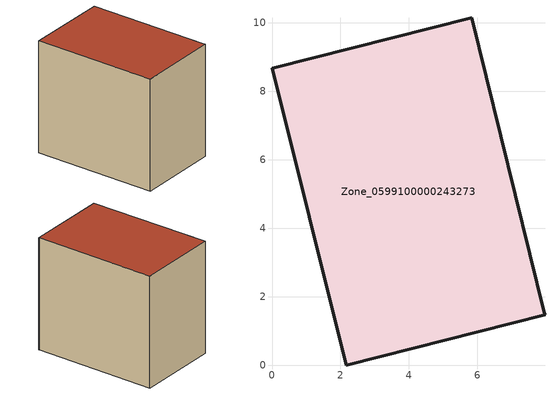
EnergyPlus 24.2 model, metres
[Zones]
Zone_0599100000243273
 floor ground (C_G): 5.84,10.14 7.96,1.53 7.97,1.47 2.16,0 0,8.67 z0
 wall outside (C_F): 7.96,1.53 5.84,10.14 0,8.67 2.16,0 7.97,1.47 7.96,1.53 z0:8.11
 roof outside (C_R): 0,8.67 2.16,0 7.97,1.47 7.96,1.53 5.84,10.14 z8.11
[BUILDING]
Pand.0599100000243273: North Axis=0; Terrain=City; Loads Convergence Tolerance Value=0.04; Temperature Convergence Tolerance Value=0.4; Solar Distribution=FullExterior; Maximum Number of Warmup Days=25; Minimum Number of Warmup Days=1
[Site:Location]
Rotterdam.The.Hague.AP_ZH_NLD Design_Conditions: Latitude=51.96; Longitude=4.45; Time Zone=1; Elevation=-4.5
[SITE:GROUNDTEMPERATURE:BUILDINGSURFACE]
18, 18, 18, 18, 18, 18, 18, 18, 18, 18, 18, 18
[MATERIAL] Thermal Absorptance=0.9; Solar Absorptance=0.7; Visible Absorptance=0.7
Name | Roughness | Thickness | Conductivity | Density | Specific Heat
G.TI.1965-1974 | MediumSmooth | 0.15 | 0.882353 | 540 | 1210
F.TI.1965-1974 | Rough | 0.3 | 0.697674 | 1920 | 840
R.TI.1965-1974 | MediumRough | 0.2 | 0.232558 | 1500 | 1000
[CONSTRUCTION]
C_G: G.TI.1965-1974
C_F: F.TI.1965-1974
C_R: R.TI.1965-1974
[ZONE]
Zone_0599100000243273: Type=1; Multiplier=1; Ceiling Height=Autocalculate; Volume=Autocalculate; Floor Area=autocalculate; Part of Total Floor Area=Yes
[ZONEINFILTRATION:DESIGNFLOWRATE]
Infil_Zone_0599100000243273: Zone or ZoneList or Space or SpaceList=Zone_0599100000243273; Schedule=AlwaysOn; Design Flow Rate Calculation Method=Flow/Area; Flow Rate per Floor Area=0.003; Constant Term Coefficient=1; Temperature Term Coefficient=0; Velocity Term Coefficient=0; Velocity Squared Term Coefficient=0
[HVACTEMPLATE:ZONE:IDEALLOADSAIRSYSTEM]
Zone_0599100000243273: Maximum Heating Supply Air Temperature=50; Minimum Cooling Supply Air Temperature=13; Maximum Heating Supply Air Humidity Ratio=0.0156; Minimum Cooling Supply Air Humidity Ratio=0.0077; Heating Limit=NoLimit; Cooling Limit=NoLimit; Dehumidification Control Type=ConstantSensibleHeatRatio; Cooling Sensible Heat Ratio=0.7; Dehumidification Setpoint=60; Humidification Control Type=None; Humidification Setpoint=30; Outdoor Air Method=None; Outdoor Air Flow Rate per Person=0.00944; Outdoor Air Flow Rate per Zone Floor Area=0; Outdoor Air Flow Rate per Zone=0; Demand Controlled Ventilation Type=None; Outdoor Air Economizer Type=NoEconomizer; Heat Recovery Type=None; Sensible Heat Recovery Effectiveness=0.7; Latent Heat Recovery Effectiveness=0.65
[ZONECONTROL:THERMOSTAT]
ThermostatControl_Zone_0599100000243273: Zone or ZoneList=Zone_0599100000243273; Control Type Schedule=DualSetpointControlType; Control 1=Thermostat_Zone_0599100000243273; Temperature Difference Between Cutout And Setpoint=0
[THERMOSTATSETPOINT:DUALSETPOINT]
Thermostat_Zone_0599100000243273: Heating Setpoint Temperature Schedule=HeatingSetpoint_Zone_0599100000243273; Cooling Setpoint Temperature Schedule=CoolingSetpoint_Zone_0599100000243273
[SCHEDULE:COMPACT]
HeatingSetpoint_Zone_0599100000243273: Through: 12/31, For: AllDays, Until: 24:00, 21
CoolingSetpoint_Zone_0599100000243273: Through: 12/31, For: AllDays, Until: 24:00, 24
DualSetpointControlType: Through: 12/31, For: AllDays, Until: 24:00, 4
AlwaysOn: Through: 12/31, For: AllDays, Until: 24:00, 1
